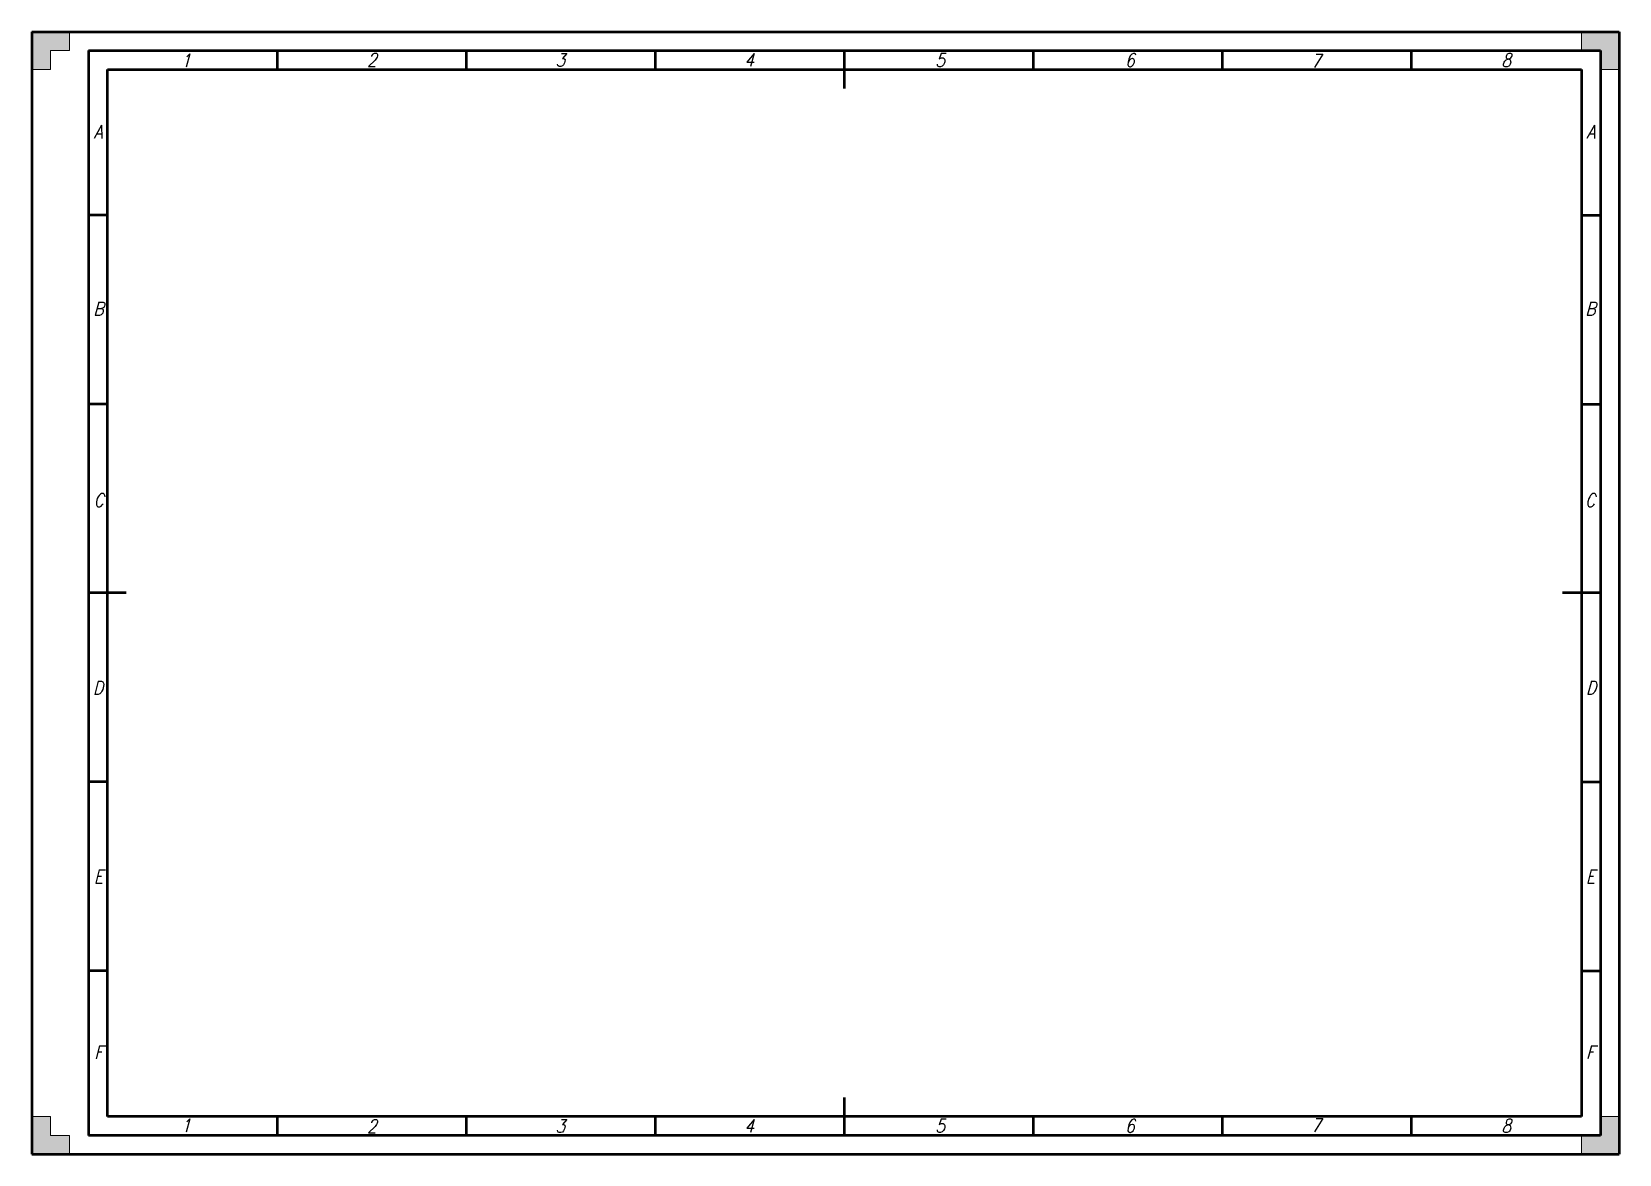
# Model space of a CAD drawing. Header units: millimetres. Extents: x 0 to 420, y 0 to 297.
import ezdxf

# ---------------------------------------------------------------- set-up
doc = ezdxf.new("R2010")
doc.units = ezdxf.units.MM
doc.header["$LTSCALE"] = 0.5
for name, color, linetype, lineweight in [('111-NAPISY', 111, 'Continuous', 18), ('140-KRESKOWANIE', 140, 'Continuous', 15), ('41-GRUBA CIĄGŁA', 41, 'Continuous', 50)]:
    doc.layers.add(name, color=color, linetype=linetype, lineweight=lineweight)
doc.styles.get("Standard").update_dxf_attribs({"font": 'simplex.shx', "width": 0.85, "oblique": 15})

msp = doc.modelspace()

# ---------------------------------------------------------------- hatches: boundary and pattern name
at = {"layer": '140-KRESKOWANIE'}
h = msp.add_hatch(color=256, dxfattribs=at)
h.dxf.hatch_style = 1
h.paths.add_polyline_path([(10, 297), (0, 297), (0, 287), (5, 287), (5, 292), (10, 292)])
h.paths.add_polyline_path([(10, 5), (5, 5), (5, 10), (0, 10), (0, 0), (10, 0)])
h.paths.add_polyline_path([(420, 10), (415, 10), (415, 5), (410, 5), (410, 0), (420, 0)])
h.paths.add_polyline_path([(420, 297), (410, 297), (410, 292), (415, 292), (415, 287), (420, 287)])
h.paths.add_polyline_path([(410.28, 24.36), (414.36, 24.36), (414.36, 29.61), (410.28, 29.61)], flags=9)
h.paths.add_polyline_path([(410.37, 70.86), (414.45, 70.86), (414.45, 76.11), (410.37, 76.11)], flags=9)
h.paths.add_polyline_path([(410.64, 120.78), (414.72, 120.78), (414.72, 126.03), (410.64, 126.03)], flags=9)
h.paths.add_polyline_path([(410.43, 170.43), (414.51, 170.43), (414.51, 175.68), (410.43, 175.68)], flags=9)
h.paths.add_polyline_path([(410.51, 221.04), (414.59, 221.04), (414.59, 226.29), (410.51, 226.29)], flags=9)
h.paths.add_polyline_path([(410.41, 267.91), (414.49, 267.91), (414.49, 273.16), (410.41, 273.16)], flags=9)
h.paths.add_polyline_path([(15.64, 24.36), (19.72, 24.36), (19.72, 29.61), (15.64, 29.61)], flags=9)
h.paths.add_polyline_path([(15.55, 70.86), (19.63, 70.86), (19.63, 76.11), (15.55, 76.11)], flags=9)
h.paths.add_polyline_path([(15.28, 120.78), (19.36, 120.78), (19.36, 126.03), (15.28, 126.03)], flags=9)
h.paths.add_polyline_path([(15.49, 170.43), (19.57, 170.43), (19.57, 175.68), (15.49, 175.68)], flags=9)
h.paths.add_polyline_path([(15.41, 221.04), (19.49, 221.04), (19.49, 226.29), (15.41, 226.29)], flags=9)
h.paths.add_polyline_path([(15.51, 267.91), (19.59, 267.91), (19.59, 273.16), (15.51, 273.16)], flags=9)
h.paths.add_polyline_path([(387.94, 4.87), (392.03, 4.87), (392.03, 10.12), (387.94, 10.12)], flags=9)
h.paths.add_polyline_path([(337.59, 5.1), (341.68, 5.1), (341.68, 10.35), (337.59, 10.35)], flags=9)
h.paths.add_polyline_path([(288.37, 4.87), (292.45, 4.87), (292.45, 10.12), (288.37, 10.12)], flags=9)
h.paths.add_polyline_path([(238.18, 4.89), (242.27, 4.89), (242.27, 10.14), (238.18, 10.14)], flags=9)
h.paths.add_polyline_path([(187.61, 4.85), (191.69, 4.85), (191.69, 10.1), (187.61, 10.1)], flags=9)
h.paths.add_polyline_path([(137.68, 4.84), (141.76, 4.84), (141.76, 10.09), (137.68, 10.09)], flags=9)
h.paths.add_polyline_path([(87.83, 4.81), (91.92, 4.81), (91.92, 10.06), (87.83, 10.06)], flags=9)
h.paths.add_polyline_path([(38.61, 4.96), (41.52, 4.96), (41.52, 10.21), (38.61, 10.21)], flags=9)
h.paths.add_polyline_path([(387.94, 286.88), (392.03, 286.88), (392.03, 292.13), (387.94, 292.13)], flags=9)
h.paths.add_polyline_path([(337.59, 286.65), (341.68, 286.65), (341.68, 291.9), (337.59, 291.9)], flags=9)
h.paths.add_polyline_path([(288.37, 286.88), (292.45, 286.88), (292.45, 292.13), (288.37, 292.13)], flags=9)
h.paths.add_polyline_path([(238.18, 286.86), (242.27, 286.86), (242.27, 292.11), (238.18, 292.11)], flags=9)
h.paths.add_polyline_path([(187.61, 286.9), (191.69, 286.9), (191.69, 292.15), (187.61, 292.15)], flags=9)
h.paths.add_polyline_path([(137.68, 286.91), (141.76, 286.91), (141.76, 292.16), (137.68, 292.16)], flags=9)
h.paths.add_polyline_path([(87.83, 286.94), (91.92, 286.94), (91.92, 292.19), (87.83, 292.19)], flags=9)
h.paths.add_polyline_path([(38.61, 286.79), (41.52, 286.79), (41.52, 292.04), (38.61, 292.04)], flags=9)

# ---------------------------------------------------------------- linework, layer by layer
for p, q in [((0, 297), (0, 287)), ((0, 297), (10, 297)), ((10, 292), (10, 297)), ((410, 292), (410, 297)), ((420, 297), (410, 297)), ((420, 297), (420, 287)), ((5, 287), (5, 292)), ((5, 292), (10, 292)), ((415, 292), (410, 292)), ((415, 287), (415, 292)), ((0, 287), (5, 287)), ((420, 287), (415, 287)), ((0, 0), (0, 10)), ((0, 10), (5, 10)), ((5, 10), (5, 5)), ((420, 10), (415, 10)), ((415, 10), (415, 5)), ((420, 0), (420, 10)), ((5, 5), (10, 5)), ((10, 5), (10, 0)), ((415, 5), (410, 5)), ((410, 5), (410, 0)), ((0, 0), (10, 0)), ((420, 0), (410, 0))]:
    msp.add_line(p, q, dxfattribs=at)
at = {"layer": '41-GRUBA CIĄGŁA'}
for p, q in [((0, 297), (420, 297)), ((0, 297), (0, 0)), ((420, 297), (420, 0)), ((15, 292), (15, 5)), ((15, 292), (415, 292)), ((65, 287), (65, 292)), ((115, 287), (115, 292)), ((165, 287), (165, 292)), ((215, 282), (215, 292)), ((265, 287), (265, 292)), ((315, 287), (315, 292)), ((365, 287), (365, 292)), ((415, 292), (415, 5)), ((20, 287), (410, 287)), ((20, 10), (20, 287)), ((410, 287), (410, 10)), ((20, 248.5), (15, 248.5)), ((410, 248.5), (415, 248.5)), ((20, 198.5), (15, 198.5)), ((410, 198.5), (415, 198.5)), ((25, 148.5), (15, 148.5)), ((415, 148.5), (405, 148.5)), ((20, 98.5), (15, 98.5)), ((410, 98.5), (415, 98.5)), ((20, 48.5), (15, 48.5)), ((410, 48.5), (415, 48.5)), ((215, 5), (215, 15)), ((410, 10), (20, 10)), ((65, 5), (65, 10)), ((115, 5), (115, 10)), ((165, 5), (165, 10)), ((265, 5), (265, 10)), ((315, 5), (315, 10)), ((365, 5), (365, 10)), ((415, 5), (15, 5)), ((0, 0), (420, 0))]:
    msp.add_line(p, q, dxfattribs=at)

# ---------------------------------------------------------------- texts
at = {"layer": '111-NAPISY', "char_height": 3.5}
for s, insert, attachment_point in [('1', (39.48, 291.16), 1), ('2', (88.71, 291.31), 1), ('3', (138.55, 291.28), 1), ('4', (188.49, 291.27), 1), ('5', (239.06, 291.24), 1), ('6', (289.25, 291.26), 1), ('7', (338.47, 291.03), 1), ('8', (388.82, 291.25), 1), ('A', (16.38, 272.29), 1), ('A', (413.62, 272.29), 3), ('B', (16.29, 225.41), 1), ('B', (413.71, 225.41), 3), ('C', (16.37, 174.8), 1), ('C', (413.63, 174.8), 3), ('D', (16.15, 125.16), 1), ('D', (413.85, 125.16), 3), ('E', (16.42, 75.23), 1), ('E', (413.58, 75.23), 3), ('F', (16.52, 28.73), 1), ('F', (413.48, 28.73), 3), ('1', (39.48, 5.84), 7), ('2', (88.71, 5.69), 7), ('3', (138.55, 5.72), 7), ('4', (188.49, 5.73), 7), ('5', (239.06, 5.76), 7), ('6', (289.25, 5.74), 7), ('7', (338.47, 5.97), 7), ('8', (388.82, 5.75), 7)]:
    msp.add_mtext_dynamic_manual_height_columns(s, width=3.5, gutter_width=12.5, heights=[0], dxfattribs=dict(at, insert=insert, attachment_point=attachment_point))

doc.saveas('drawing.dxf')
